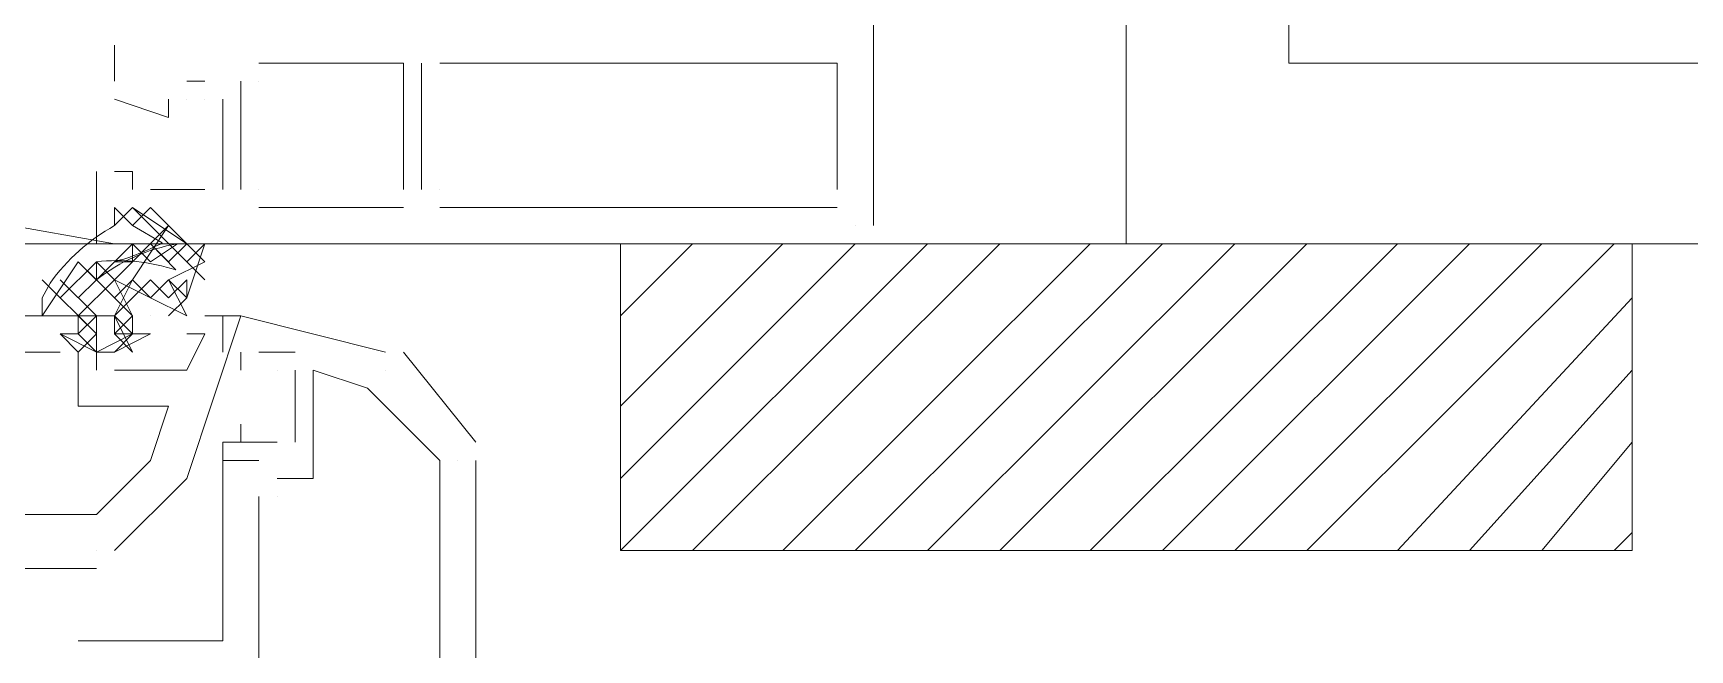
# Model space of a CAD drawing. Header units: millimetres. Extents: x 906 to 41302, y 848 to 28850.
# Drawn here: x 18630.4 to 18727.4, y 17957.3 to 17993.4 of the extents above; entities that cross this region are included whole.
import ezdxf

# ---------------------------------------------------------------- set-up
doc = ezdxf.new("R2010")
doc.units = ezdxf.units.MM
doc.layers.add('PDF_X-단위세대$및$주동평면도$A-DOOR', color=7, linetype='Continuous')
doc.layers.add('PDF_X-단위세대$및$주동평면도$A-WALL-DRY', color=7, linetype='Continuous')

msp = doc.modelspace()

# ---------------------------------------------------------------- linework, layer by layer
at = {"layer": 'PDF_X-단위세대$및$주동평면도$A-DOOR', "lineweight": 5}
for points in [[(18624.562, 18121.853), (17833.986, 18121.853), (18635.145, 17981.095), (17824.461, 17981.095)], [(18637.262, 17977.92), (18639.378, 17976.861), (18638.32, 17978.978)]]:
    msp.add_lwpolyline(points, close=True, dxfattribs=at)
at = {"layer": 'PDF_X-단위세대$및$주동평면도$A-DOOR', "lineweight": 9}
for points in [[(18679.595, 17982.153), (18679.595, 18009.67), (18679.595, 18025.545)], [(18635.145, 17992.736), (18635.145, 17990.62)], [(18635.145, 17992.736), (18635.145, 17992.736)], [(18652.078, 17984.27), (18652.078, 17991.678), (18643.612, 17991.678)], [(18643.612, 17991.678), (18643.612, 17991.678)], [(18652.078, 17991.678), (18652.078, 17991.678)], [(18653.137, 17984.27), (18653.137, 17991.678)], [(18653.137, 17991.678), (18653.137, 17991.678)], [(18677.478, 17984.27), (18677.478, 17991.678), (18654.195, 17991.678)], [(18654.195, 17991.678), (18654.195, 17991.678)], [(18677.478, 17991.678), (18677.478, 17991.678)], [(18635.145, 17990.62), (18635.145, 17990.62)], [(18640.437, 17990.62), (18639.378, 17990.62)], [(18639.378, 17990.62), (18639.378, 17990.62)], [(18640.437, 17990.62), (18640.437, 17990.62)], [(18642.553, 17984.27), (18642.553, 17990.62)], [(18642.553, 17990.62), (18642.553, 17990.62)], [(18643.612, 17990.62), (18643.612, 17990.62)], [(18635.145, 17989.561), (18638.32, 17988.503), (18638.32, 17989.561)], [(18635.145, 17989.561), (18635.145, 17989.561)], [(18638.32, 17989.561), (18638.32, 17989.561)], [(18639.378, 17989.561), (18639.378, 17989.561)], [(18640.437, 17989.561), (18640.437, 17989.561)], [(18641.495, 17984.27), (18641.495, 17989.561)], [(18641.495, 17989.561), (18641.495, 17989.561)], [(18638.32, 17988.503), (18638.32, 17988.503)], [(18634.087, 17981.095), (18634.087, 17985.328)], [(18634.087, 17985.328), (18634.087, 17985.328)], [(18636.203, 17984.27), (18636.203, 17985.328), (18635.145, 17985.328)], [(18635.145, 17985.328), (18635.145, 17985.328)], [(18636.203, 17985.328), (18636.203, 17985.328)], [(18636.203, 17984.27), (18636.203, 17984.27)], [(18637.262, 17984.27), (18640.437, 17984.27)], [(18637.262, 17984.27), (18637.262, 17984.27)], [(18640.437, 17984.27), (18640.437, 17984.27)], [(18641.495, 17984.27), (18641.495, 17984.27)], [(18642.553, 17984.27), (18642.553, 17984.27)], [(18643.612, 17984.27), (18643.612, 17984.27)], [(18652.078, 17984.27), (18652.078, 17984.27)], [(18653.137, 17984.27), (18653.137, 17984.27)], [(18654.195, 17984.27), (18654.195, 17984.27)], [(18677.478, 17984.27), (18677.478, 17984.27)], [(18652.078, 17983.211), (18643.612, 17983.211)], [(18643.612, 17983.211), (18643.612, 17983.211)], [(18652.078, 17983.211), (18652.078, 17983.211)], [(18677.478, 17983.211), (18654.195, 17983.211)], [(18654.195, 17983.211), (18654.195, 17983.211)], [(18677.478, 17983.211), (18677.478, 17983.211)], [(18678.537, 17982.153), (18678.537, 17982.153)], [(18679.595, 17982.153), (18679.595, 17982.153)], [(18634.087, 17981.095), (18634.087, 17981.095)], [(18635.145, 17981.095), (18678.537, 17981.095)], [(18635.145, 17981.095), (18635.145, 17981.095)], [(18678.537, 17981.095), (18678.537, 17981.095)], [(18641.495, 17976.861), (18641.495, 17974.745)], [(18641.495, 17976.861), (18641.495, 17976.861)], [(18651.02, 17974.745), (18642.553, 17976.861)], [(18642.553, 17976.861), (18642.553, 17976.861)], [(18641.495, 17974.745), (18641.495, 17974.745)], [(18642.553, 17974.745), (18642.553, 17973.686)], [(18642.553, 17974.745), (18642.553, 17974.745)], [(18643.612, 17974.745), (18645.728, 17974.745)], [(18643.612, 17974.745), (18643.612, 17974.745)], [(18645.728, 17974.745), (18645.728, 17974.745)], [(18651.02, 17974.745), (18651.02, 17974.745)], [(18656.312, 17969.453), (18652.078, 17974.745)], [(18652.078, 17974.745), (18652.078, 17974.745)], [(18642.553, 17973.686), (18642.553, 17973.686)], [(18644.67, 17967.336), (18646.787, 17967.336), (18646.787, 17973.686), (18649.962, 17972.628), (18654.195, 17968.395), (18654.195, 17956.753), (18644.67, 17956.753)], [(18644.67, 17973.686), (18644.67, 17973.686)], [(18645.728, 17973.686), (18645.728, 17969.453)], [(18645.728, 17973.686), (18645.728, 17973.686)], [(18646.787, 17973.686), (18646.787, 17973.686)], [(18651.02, 17973.686), (18651.02, 17973.686)], [(18649.962, 17972.628), (18649.962, 17972.628)], [(18642.553, 17969.453), (18642.553, 17970.511)], [(18642.553, 17970.511), (18642.553, 17970.511)], [(18633.028, 17957.811), (18641.495, 17957.811), (18641.495, 17969.453), (18643.612, 17969.453), (18644.67, 17969.453)], [(18641.495, 17969.453), (18641.495, 17969.453)], [(18641.495, 17969.453), (18641.495, 17969.453)], [(18642.553, 17969.453), (18642.553, 17969.453)], [(18643.612, 17969.453), (18643.612, 17969.453)], [(18643.612, 17969.453), (18643.612, 17969.453)], [(18644.67, 17969.453), (18644.67, 17969.453)], [(18645.728, 17969.453), (18645.728, 17969.453)], [(18656.312, 17969.453), (18656.312, 17969.453)], [(18641.495, 17968.395), (18643.612, 17968.395)], [(18641.495, 17968.395), (18641.495, 17968.395)], [(18643.612, 17968.395), (18643.612, 17968.395)], [(18654.195, 17968.395), (18654.195, 17968.395)], [(18655.253, 17968.395), (18655.253, 17968.395)], [(18656.312, 17881.611), (18656.312, 17968.395)], [(18656.312, 17968.395), (18656.312, 17968.395)], [(18644.67, 17967.336), (18644.67, 17967.336)], [(18646.787, 17967.336), (18646.787, 17967.336)], [(18643.612, 17956.753), (18643.612, 17966.278)], [(18643.612, 17966.278), (18643.612, 17966.278)], [(18644.67, 17966.278), (18644.67, 17966.278)], [(18633.028, 17957.811), (18633.028, 17957.811)], [(18641.495, 17957.811), (18641.495, 17957.811)]]:
    msp.add_lwpolyline(points, dxfattribs=at)
at = {"layer": 'PDF_X-단위세대$및$주동평면도$A-DOOR', "lineweight": 5}
for points in [[(18633.028, 17980.036), (18634.087, 17978.978), (18636.203, 17976.861), (18635.145, 17978.978), (18633.028, 17976.861), (18635.145, 17978.978), (18638.32, 17982.153), (18636.203, 17978.978), (18635.145, 17977.92), (18633.028, 17980.036), (18630.912, 17976.861), (18630.912, 17977.92), (18631.375, 17978.782, -0.1117), (18635.145, 17982.153), (18636.203, 17983.211), (18635.145, 17982.153), (18635.145, 17983.211), (18636.203, 17982.153), (18637.943, 17981.142, -0.054724), (18635.145, 17980.036), (18636.203, 17980.036), (18636.203, 17981.095), (18637.262, 17980.036), (18638.839, 17981.095, 0.124775), (18634.087, 17978.978), (18634.087, 17980.036), (18635.145, 17978.978), (18637.262, 17977.92), (18636.203, 17978.978), (18635.145, 17976.861), (18635.145, 17975.803), (18636.203, 17976.861), (18636.203, 17975.803), (18635.145, 17975.803), (18636.203, 17974.745), (18635.145, 17976.861), (18622.445, 17976.861)], [(18640.437, 17978.978), (18636.203, 17983.211), (18639.378, 17981.095), (18638.32, 17980.036), (18637.262, 17981.095), (18638.747, 17979.555, 0.108399), (18634.087, 17980.036), (18631.97, 17977.92), (18630.912, 17978.978), (18634.087, 17975.803), (18633.028, 17974.745), (18634.087, 17975.803), (18633.028, 17976.861), (18633.028, 17975.803), (18634.087, 17974.745), (18635.145, 17974.745), (18636.203, 17975.803), (18634.087, 17974.745)], [(17826.578, 17978.978), (17828.695, 17977.92), (17828.695, 17977.92), (17827.636, 17977.92), (17826.578, 17977.92), (17824.461, 17978.978), (17822.345, 17976.861), (17824.461, 17978.978), (17825.148, 17979.962, 0.1084), (17821.286, 17980.036), (17822.345, 17981.095), (17821.286, 17978.978), (17819.17, 17976.861), (17817.053, 17976.861, 0.400381), (18642.831, 17151.606)]]:
    msp.add_lwpolyline(points, format="xyb", dxfattribs=at)
for points in [[(18635.145, 17983.211), (18635.145, 17983.211)], [(18635.145, 17983.211), (18635.145, 17983.211)], [(18636.203, 17983.211), (18636.203, 17983.211)], [(18638.32, 17978.978), (18640.437, 17980.036), (18637.262, 17983.211), (18636.203, 17982.153), (18637.262, 17983.211)], [(18635.145, 17982.153), (18635.145, 17982.153)], [(18636.203, 17982.153), (18636.203, 17982.153)], [(18637.262, 17982.153), (18637.262, 17982.153)], [(18637.262, 17982.153), (18637.262, 17982.153)], [(18633.028, 17977.92), (18634.087, 17978.978), (18636.203, 17981.095)], [(18637.262, 17981.095), (18637.262, 17981.095)], [(18637.262, 17981.095), (18637.262, 17981.095)], [(18639.378, 17981.095), (18638.32, 17980.036)], [(18640.437, 17981.095), (18639.378, 17977.92)], [(18639.378, 17981.095), (18639.378, 17981.095)], [(18640.437, 17981.095), (18639.378, 17981.095)], [(18640.437, 17981.095), (18639.378, 17980.036)], [(18640.437, 17981.095), (18640.437, 17981.095)], [(18682.77, 17981.095), (18664.778, 17963.103)], [(18678.537, 17981.095), (18664.778, 17967.336)], [(18674.303, 17981.095), (18664.778, 17971.57)], [(18669.012, 17981.095), (18664.778, 17976.861)], [(18664.778, 17981.095), (18664.778, 17981.095)], [(18687.003, 17981.095), (18669.012, 17963.103)], [(18692.295, 17981.095), (18674.303, 17963.103)], [(18696.528, 17981.095), (18678.537, 17963.103)], [(18700.762, 17981.095), (18682.77, 17963.103)], [(18704.995, 17981.095), (18687.003, 17963.103)], [(18710.287, 17981.095), (18692.295, 17963.103)], [(18714.52, 17981.095), (18696.528, 17963.103)], [(18718.753, 17981.095), (18700.762, 17963.103)], [(18722.987, 17981.095), (18704.995, 17963.103)], [(18634.087, 17980.036), (18634.087, 17980.036)], [(18635.145, 17980.036), (18635.145, 17980.036)], [(18638.32, 17980.036), (18638.32, 17980.036)], [(18638.32, 17980.036), (18638.32, 17980.036)], [(18638.32, 17976.861), (18639.378, 17977.92), (18639.378, 17978.978), (18638.32, 17977.92), (18637.262, 17978.978), (18635.145, 17976.861), (18636.203, 17975.803), (18637.262, 17975.803), (18635.145, 17974.745), (18634.087, 17974.745), (18631.97, 17975.803), (18633.028, 17974.745), (18633.028, 17971.57), (18638.32, 17971.57), (18637.262, 17968.395), (18634.087, 17965.22), (18621.387, 17965.22), (18621.387, 17974.745), (18631.97, 17974.745)], [(18634.087, 17973.686), (18634.087, 17975.803), (18634.087, 17976.861), (18631.97, 17978.978), (18634.087, 17976.861), (18633.028, 17975.803), (18631.97, 17975.803)], [(18634.087, 17978.978), (18634.087, 17978.978)], [(18638.32, 17978.978), (18637.262, 17977.92)], [(18638.32, 17978.978), (18638.32, 17978.978)], [(18638.32, 17978.978), (18638.32, 17978.978)], [(18638.32, 17978.978), (18638.32, 17978.978)], [(18638.32, 17978.978), (18638.32, 17978.978)], [(18639.378, 17977.92), (18638.32, 17978.978)], [(18639.378, 17978.978), (18639.378, 17978.978)], [(18639.378, 17978.978), (18639.378, 17978.978)], [(18630.912, 17977.92), (18630.912, 17977.92)], [(18630.912, 17977.92), (18630.912, 17977.92)], [(18630.912, 17977.92), (18630.912, 17977.92)], [(18631.97, 17977.92), (18631.97, 17977.92)], [(18631.97, 17977.92), (18631.97, 17977.92)], [(18635.145, 17977.92), (18635.145, 17977.92)], [(18637.262, 17977.92), (18637.262, 17977.92)], [(18639.378, 17977.92), (18639.378, 17977.92)], [(18724.045, 17977.92), (18710.287, 17963.103)], [(18631.97, 17976.861), (18631.97, 17976.861)], [(18631.97, 17976.861), (18631.97, 17976.861)], [(18633.028, 17976.861), (18633.028, 17976.861)], [(18634.087, 17976.861), (18634.087, 17976.861)], [(18635.145, 17963.103), (18639.378, 17967.336), (18642.553, 17976.861), (18640.437, 17976.861)], [(18635.145, 17976.861), (18635.145, 17976.861)], [(18635.145, 17976.861), (18635.145, 17976.861)], [(18636.203, 17976.861), (18636.203, 17976.861)], [(18636.203, 17976.861), (18636.203, 17976.861)], [(18636.203, 17976.861), (18636.203, 17976.861)], [(18637.262, 17976.861), (18637.262, 17976.861)], [(18639.378, 17976.861), (18639.378, 17976.861)], [(18639.378, 17976.861), (18639.378, 17976.861)], [(18639.378, 17976.861), (18639.378, 17976.861)], [(18640.437, 17976.861), (18640.437, 17976.861)], [(18642.553, 17976.861), (18642.553, 17976.861)], [(18631.97, 17975.803), (18631.97, 17975.803)], [(18633.028, 17975.803), (18633.028, 17975.803)], [(18633.028, 17975.803), (18633.028, 17975.803)], [(18634.087, 17975.803), (18634.087, 17975.803)], [(18634.087, 17975.803), (18634.087, 17975.803)], [(18639.378, 17975.803), (18640.437, 17975.803), (18639.378, 17973.686), (18635.145, 17973.686)], [(18635.145, 17975.803), (18635.145, 17975.803)], [(18635.145, 17975.803), (18635.145, 17975.803)], [(18636.203, 17975.803), (18636.203, 17975.803)], [(18636.203, 17975.803), (18636.203, 17975.803)], [(18637.262, 17975.803), (18637.262, 17975.803)], [(18637.262, 17975.803), (18637.262, 17975.803)], [(18639.378, 17975.803), (18639.378, 17975.803)], [(18640.437, 17975.803), (18640.437, 17975.803)], [(18631.97, 17974.745), (18631.97, 17974.745)], [(18633.028, 17974.745), (18633.028, 17974.745)], [(18634.087, 17974.745), (18634.087, 17974.745)], [(18634.087, 17974.745), (18634.087, 17974.745)], [(18635.145, 17974.745), (18635.145, 17974.745)], [(18635.145, 17974.745), (18635.145, 17974.745)], [(18635.145, 17974.745), (18635.145, 17974.745)], [(18634.087, 17973.686), (18634.087, 17973.686)], [(18635.145, 17973.686), (18635.145, 17973.686)], [(18639.378, 17973.686), (18639.378, 17973.686)], [(18724.045, 17973.686), (18714.52, 17963.103)], [(18633.028, 17971.57), (18633.028, 17971.57)], [(18638.32, 17971.57), (18638.32, 17971.57)], [(18724.045, 17969.453), (18718.753, 17963.103)], [(18637.262, 17968.395), (18637.262, 17968.395)], [(18639.378, 17967.336), (18639.378, 17967.336)], [(18634.087, 17965.22), (18634.087, 17965.22)], [(18724.045, 17964.161), (18722.987, 17963.103)], [(18634.087, 17963.103), (18634.087, 17963.103)], [(18635.145, 17963.103), (18635.145, 17963.103)], [(18547.303, 17962.045), (18634.087, 17962.045)], [(18634.087, 17962.045), (18634.087, 17962.045)]]:
    msp.add_lwpolyline(points, dxfattribs=at)
at = {"layer": 'PDF_X-단위세대$및$주동평면도$A-DOOR', "lineweight": 9}
msp.add_lwpolyline([(18664.778, 17963.103), (18724.045, 17963.103), (18724.045, 17981.095), (18664.778, 17981.095)], close=True, dxfattribs=at)
at = {"layer": 'PDF_X-단위세대$및$주동평면도$A-WALL-DRY', "lineweight": 13}
for points in [[(19624.687, 17981.095), (18694.412, 17981.095), (18694.412, 18111.27), (19624.687, 18111.27)], [(19624.687, 18101.745), (18703.937, 18101.745), (18703.937, 17991.678), (19624.687, 17991.678)]]:
    msp.add_lwpolyline(points, dxfattribs=at)

doc.saveas('drawing.dxf')
